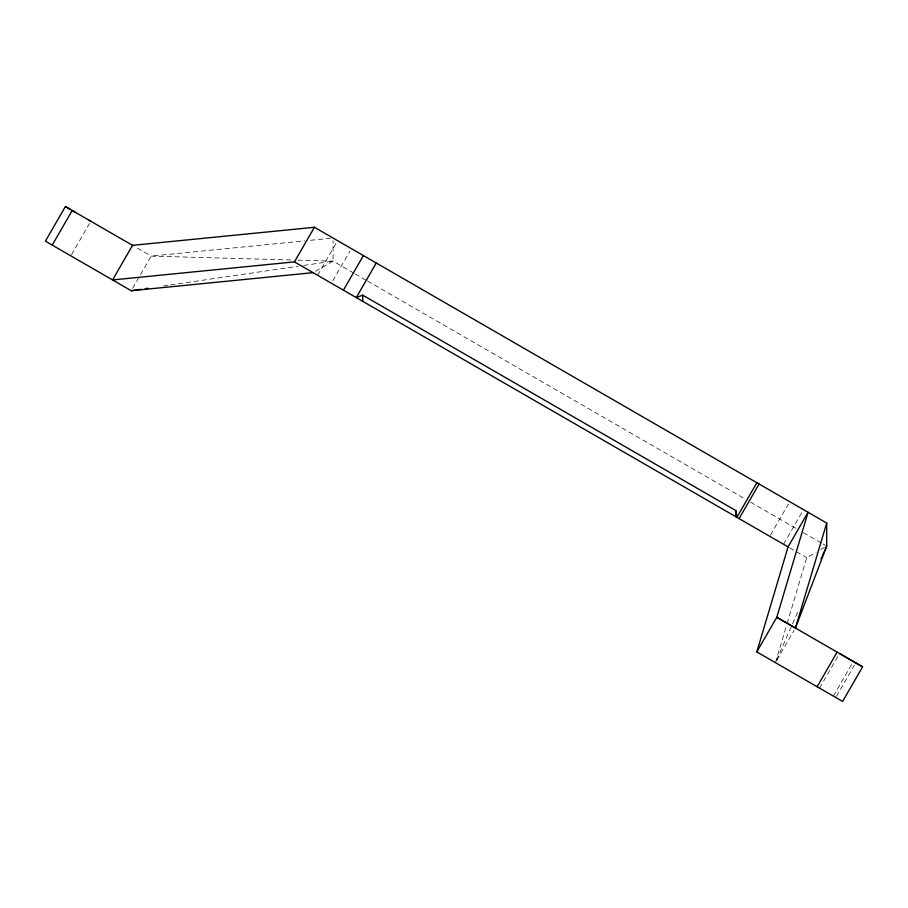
<?xml version="1.0" encoding="UTF-8"?>
<svg xmlns="http://www.w3.org/2000/svg" width="908" height="908" viewBox="0 0 908 908"><rect width="100%" height="100%" fill="white"/><g stroke="black" fill="none" stroke-linecap="round" stroke-linejoin="round"><path stroke-width="0.68" stroke-dasharray="4.54 3.41" d="M775.455 662.658L786.68 624.965M787.077 623.626L806.724 557.66L816.122 552.234M776.59 660.071L791.969 625.113M792.536 623.819L798.802 609.574M71.562 254.683L89.381 223.595M132.591 288.324L151.193 256.101L304.872 240.847M317.618 275.283L336.221 243.06M332.782 280.856L350.011 251.017M770.438 535.118L788.36 504.099M783.536 544.278L802.139 512.055M776.828 660.275L794.057 630.436M819.572 688.139L838.867 654.725M833.362 696.095L852.657 662.681M836.484 696.311L854.394 665.28M315.439 271.299L333.066 261.129L353.938 273.183M820.832 549.522L824.351 547.479M163.451 285.986L169.058 285.169M170.466 284.964L298.028 266.26M303.635 265.442L333.066 261.129L333.066 240.768M310.513 240.291L330.251 238.327M290.776 259.96L151.193 256.101L134.872 246.681M297.824 260.153L333.066 261.129M355.176 273.887L366.219 280.266M367.445 280.981L745.661 499.332M750.575 502.169L797.235 529.114M803.376 532.655L821.797 543.29M823.023 543.994L825.474 545.413M789.529 547.74L806.724 557.66"/><path stroke-width="1.36" d="M756.807 651.899L788.076 546.888L808.052 512.282L776.783 617.281L756.807 651.899L842.613 701.441L862.6 666.835L839.56 653.522M862.6 666.835L776.783 617.281L795.431 628.052L826.7 523.053L314.418 227.284L132.545 245.342L112.569 279.948L294.43 261.89L788.303 547.025M795.431 628.052L826.7 546.128L826.7 523.053M821.014 559.078L826.7 546.128M70.257 209.373L65.387 206.559L45.4 241.165L131.217 290.719L313.09 272.661M52.221 245.115L72.209 210.497M294.43 261.89L314.418 227.284M343.417 290.174L363.393 255.568M376.264 262.991L356.276 297.597L362.712 295.157L735.775 510.546L736.887 517.344L756.863 482.727M739.089 518.616L759.077 484.009M817.143 686.732L837.131 652.126M131.217 290.719L141.024 289.277M145.235 288.665L148.038 288.245M72.311 210.554L74.831 212.018M88.224 219.747L90.755 221.212M65.387 206.559L133.09 245.659M735.775 510.546L735.775 516.697M362.712 295.157L362.712 301.308"/></g></svg>
